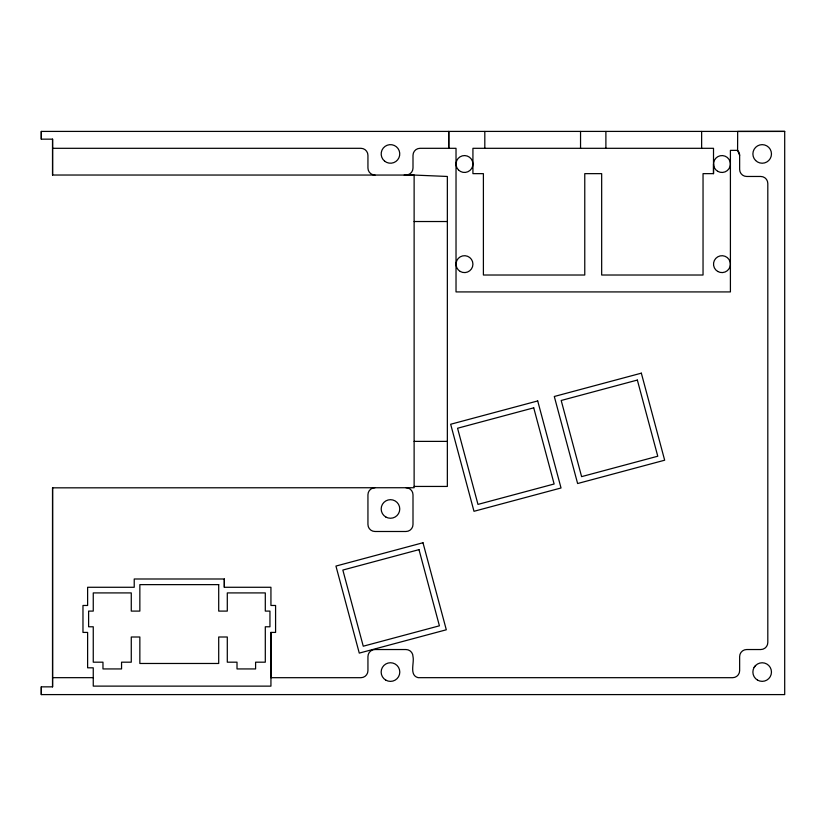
<?xml version="1.0" encoding="UTF-8"?>
<svg xmlns="http://www.w3.org/2000/svg" width="826" height="826" viewBox="0 0 826 826"><rect width="100%" height="100%" fill="white"/><g stroke="black" fill="none" stroke-linecap="round" stroke-linejoin="round"><path stroke-width="1.24" d="M414.125 486.442L447.351 486.442L447.351 176.465L414.125 175.06L52.565 175.029L52.565 139.16L41.3 139.16L41.3 131.417L784.7 131.406L784.7 694.594L41.3 694.594L41.3 686.85L52.565 686.85L52.565 487.784L52.565 686.85M41.3 139.16L41.3 131.406M224.331 587.276L224.331 578.995L134.225 578.995L134.225 587.276L87.618 587.276L87.618 605.468L82.972 605.468L82.972 632.417L87.618 632.417L87.618 667.811L93.255 667.811L93.255 686.117L270.938 686.138L270.938 632.417L275.585 632.417L275.585 605.468L270.938 605.468L270.938 587.276L224.331 587.276L224.331 578.995M713.509 173.646L713.509 148.308L472.926 148.308L472.926 173.646L483.396 173.646L483.396 275.017L584.767 275.017L584.767 173.646L601.669 173.646L601.669 275.017L703.04 275.017L703.04 173.646L713.509 173.646L713.509 164.013M754.128 667.418L755.604 665.498M404.193 175.06L414.125 175.06L414.125 487.732L52.565 487.836M784.7 131.406L737.67 131.458L737.587 150.363A7.042 7.042 0 0 1 739.642 155.34L739.642 169.423A7.042 7.042 0 0 0 746.683 176.465L760.767 176.465A7.042 7.042 0 0 1 767.808 183.506L767.808 642.494A7.042 7.042 0 0 1 760.767 649.535L746.683 649.535A7.042 7.042 0 0 0 739.642 656.577L739.642 670.66A7.042 7.042 0 0 1 732.61 677.692L418.121 677.671C408.963 675.296 414.487 662.948 413 656.577A7.042 7.042 0 0 0 405.958 649.535L374.983 649.535A7.042 7.042 0 0 0 367.942 656.577L367.942 670.66A7.042 7.042 0 0 1 360.91 677.692L270.938 677.692L270.938 632.417M52.565 148.308L360.91 148.308A7.042 7.042 0 0 1 367.942 155.34L367.942 168.019A7.042 7.042 0 0 0 374.983 175.06M414.125 221.523L447.351 221.523M414.125 441.383L447.351 441.383M52.565 677.671L93.255 677.671M739.642 155.34L737.587 150.363L730.411 150.363L730.411 291.919L456.024 291.919L456.024 148.308L420.042 148.308A7.042 7.042 0 0 0 413 155.34L413 168.008A7.042 7.042 0 0 1 405.958 175.05M701.635 131.458L701.635 148.308M605.892 131.458L605.892 148.308M580.544 131.458L580.544 148.308M484.81 131.458L484.81 148.308M52.565 139.16L52.565 175.029M41.3 686.85L41.3 694.594M405.958 487.732A7.042 7.042 0 0 1 413 494.764L413 524.458A7.042 7.042 0 0 1 405.958 531.49L374.983 531.49A7.042 7.042 0 0 1 367.942 524.458L367.942 494.774A7.042 7.042 0 0 1 374.983 487.732M448.766 131.458L448.766 148.308L448.766 131.458M537.705 400.94L450.666 424.254L473.99 511.294L561.03 487.98L537.705 400.94M641.337 373.166L554.298 396.49L577.622 483.53L664.662 460.206L641.337 373.166M533.73 407.837L457.563 428.24L477.975 504.397L554.132 483.995L533.73 407.837M637.352 380.063L561.195 400.476L581.607 476.633L657.764 456.22L637.352 380.063M422.984 542.744L335.945 566.068L359.269 653.108L446.308 629.784L422.984 542.744M418.999 549.641L342.842 570.054L363.254 646.211L439.411 625.809L418.999 549.641M218.704 584.632L139.852 584.632L139.852 611.095L131.272 611.095L131.272 592.913L93.255 592.913L93.255 611.095L88.609 611.095L88.609 626.779L93.255 626.779L93.255 662.184L102.971 662.184L102.971 668.936L121.556 668.936L121.556 662.184L131.272 662.184L131.272 637.001L139.852 637.001L139.852 663.474L218.704 663.474L218.704 637.001L227.295 637.001L227.295 662.184L237.01 662.184L237.01 668.936L255.595 668.936L255.595 662.184L265.301 662.184L265.301 626.779L269.947 626.779L269.947 611.095L265.301 611.095L265.301 592.913L227.295 592.913L227.295 611.095L218.704 611.095L218.704 584.632M384.596 161.132A9.293 9.293 0 0 0 399.639 155.433A9.293 9.293 0 0 0 387.177 145.242A9.293 9.293 0 0 0 384.596 161.132M755.604 160.502A9.293 9.293 0 0 0 771.154 156.341A9.293 9.293 0 0 0 759.765 144.963A9.293 9.293 0 0 0 755.604 160.502M757.525 680.108A9.293 9.293 0 0 0 771.463 672.065A9.293 9.293 0 0 0 757.525 664.011A9.293 9.293 0 0 0 757.525 680.108M385.814 680.139A9.323 9.323 0 0 0 399.794 672.065A9.323 9.323 0 0 0 385.814 663.99A9.323 9.323 0 0 0 385.814 680.139M385.825 517.014A9.293 9.293 0 0 0 399.763 508.971A9.293 9.293 0 0 0 385.825 500.917A9.293 9.293 0 0 0 385.825 517.014M460.247 271.465A8.446 8.446 0 0 0 472.926 264.155A8.446 8.446 0 0 0 460.247 256.834A8.446 8.446 0 0 0 460.247 271.465M717.742 271.465A8.446 8.446 0 0 0 730.411 264.155A8.446 8.446 0 0 0 717.742 256.834A8.446 8.446 0 0 0 717.742 271.465M717.742 171.333A8.446 8.446 0 0 0 730.411 164.013A8.446 8.446 0 0 0 717.742 156.703A8.446 8.446 0 0 0 717.742 171.333M458.502 169.991A8.446 8.446 0 0 0 472.637 166.202A8.446 8.446 0 0 0 462.292 155.856A8.446 8.446 0 0 0 458.502 169.991"/></g></svg>
